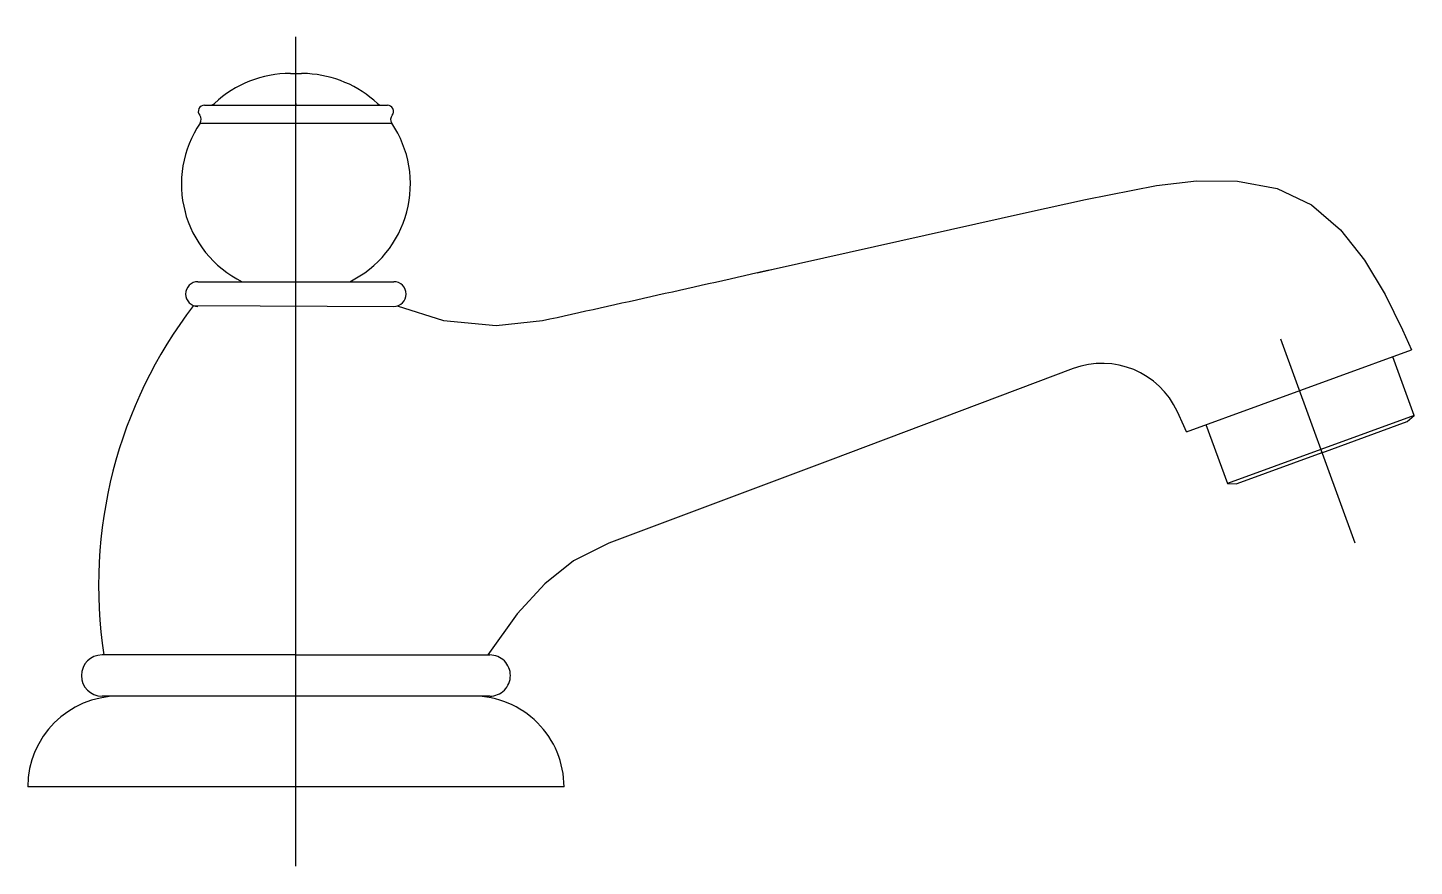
# Model space of a CAD drawing. Extents: x 0.05 to 0.218, y 43.621 to 43.722.
import ezdxf

# ---------------------------------------------------------------- set-up
doc = ezdxf.new("R2010")
doc.units = 0
doc.header["$LTSCALE"] = 0.2
doc.header["$MEASUREMENT"] = 0
doc.linetypes.add('AXES', pattern=[0.54, 0.3, -0.08, 0.08, -0.08])
doc.linetypes.add('CONTINU', pattern=[0])
doc.layers.get('0').update_dxf_attribs({"linetype": 'CONTINUOUS'})
doc.layers.add('DECA_EIXOS', color=5, linetype='AXES')

msp = doc.modelspace()

# ---------------------------------------------------------------- linework, layer by layer
at = {"linetype": 'CONTINU'}
for points in [[(0.08213, 43.71695, 0.189873), (0.07297, 43.71335)], [(0.08417, 43.71693, 0.013305), (0.08345, 43.71695)], [(0.09261, 43.71335, 0.176136), (0.08417, 43.71693)], [(0.0711, 43.71271, 0.291783), (0.0712, 43.71191)], [(0.07177, 43.71313, 0.289945), (0.0711, 43.71271)], [(0.07243, 43.71313, 0.189864), (0.07297, 43.71335)], [(0.09261, 43.71335, 0.189847), (0.09315, 43.71313)], [(0.09448, 43.71271, 0.291276), (0.09381, 43.71313)], [(0.09438, 43.71191, 0.290229), (0.09448, 43.71271)], [(0.07124, 43.71097, 0.216366), (0.06943, 43.70026)], [(0.07124, 43.71097, 0.331269), (0.0712, 43.71191)], [(0.08928, 43.69185, 0.454049), (0.09434, 43.71097)], [(0.09438, 43.71191, 0.33125), (0.09434, 43.71097)], [(0.06939, 43.70042, 0.219705), (0.0763, 43.69185)], [(0.11252, 43.68717, 0.001397), (0.14031, 43.69338)], [(0.07099, 43.69185, 0.414216), (0.0695, 43.69036)], [(0.09608, 43.69036, 0.414216), (0.09459, 43.69185)], [(0.07045, 43.68897, 0.204408), (0.05966, 43.64686)], [(0.0695, 43.69036, 0.414211), (0.07099, 43.68887)], [(0.09459, 43.68887, 0.414211), (0.09608, 43.69036)], [(0.189, 43.67617, 0.395234), (0.17644, 43.68137)], [(0.05943, 43.64686, 0.414115), (0.05694, 43.64438)], [(0.10864, 43.64437, 0.414236), (0.10615, 43.64686)], [(0.05694, 43.64438, 0.414211), (0.05943, 43.64189)], [(0.10615, 43.64189, 0.414292), (0.10864, 43.64437)], [(0.06141, 43.64189, 0.414197), (0.05048, 43.63095)], [(0.1151, 43.63095, 0.414223), (0.10417, 43.64189)]]:
    msp.add_lwpolyline(points, format="xyb", dxfattribs=at)
for points in [[(0.08213, 43.71695), (0.08279, 43.71695)], [(0.08279, 43.71695), (0.08345, 43.71695)], [(0.07177, 43.71313), (0.08279, 43.71313)], [(0.08279, 43.71335), (0.08279, 43.71313)], [(0.08279, 43.71313), (0.09381, 43.71313)], [(0.07124, 43.71097), (0.08279, 43.71097)], [(0.08279, 43.71097), (0.09434, 43.71097)], [(0.18647, 43.70343), (0.19132, 43.704), (0.19623, 43.70398), (0.20104, 43.7031)], [(0.17084, 43.70019), (0.17795, 43.70176), (0.18647, 43.70343)], [(0.20104, 43.7031), (0.20516, 43.7011), (0.20864, 43.69812), (0.21157, 43.69444), (0.21404, 43.69032), (0.21613, 43.68604)], [(0.14031, 43.69338), (0.17084, 43.70019)], [(0.13838, 43.69294), (0.14031, 43.69338)], [(0.07099, 43.69185), (0.08279, 43.69185)], [(0.08279, 43.69185), (0.09459, 43.69185)], [(0.07045, 43.68897), (0.09459, 43.68887)], [(0.09501, 43.68893), (0.10058, 43.68717), (0.10691, 43.68656), (0.11252, 43.68717)], [(0.21613, 43.68604), (0.21722, 43.68362)], [(0.19009, 43.67377), (0.21722, 43.68362)], [(0.21755, 43.67572), (0.21497, 43.68281)], [(0.17644, 43.68137), (0.14715, 43.67035)], [(0.18977, 43.67446), (0.189, 43.67617)], [(0.21755, 43.67572), (0.20629, 43.67162)], [(0.2167, 43.67498), (0.21755, 43.67572)], [(0.19009, 43.67377), (0.18977, 43.67446)], [(0.19245, 43.67463), (0.19503, 43.66752)], [(0.20643, 43.67124), (0.2167, 43.67498)], [(0.20629, 43.67162), (0.19503, 43.66752)], [(0.20643, 43.67124), (0.19615, 43.6675)], [(0.20629, 43.67162), (0.20643, 43.67124)], [(0.14715, 43.67035), (0.12051, 43.66034)], [(0.19503, 43.66752), (0.19615, 43.6675)], [(0.12051, 43.66034), (0.11623, 43.6582), (0.11278, 43.65543), (0.10944, 43.6518), (0.10592, 43.64686)], [(0.08279, 43.64686), (0.05943, 43.64686)], [(0.08279, 43.64686), (0.10615, 43.64686)], [(0.08279, 43.64189), (0.05943, 43.64189)], [(0.10615, 43.64189), (0.08279, 43.64189)], [(0.08279, 43.63095), (0.05048, 43.63095)], [(0.1151, 43.63095), (0.08279, 43.63095)]]:
    msp.add_lwpolyline(points, dxfattribs=at)
at = {"layer": 'DECA_EIXOS'}
for points in [[(0.08279, 43.62138), (0.08279, 43.72247)], [(0.20143, 43.68497), (0.21038, 43.66037)]]:
    msp.add_lwpolyline(points, dxfattribs=at)

doc.saveas('drawing.dxf')
